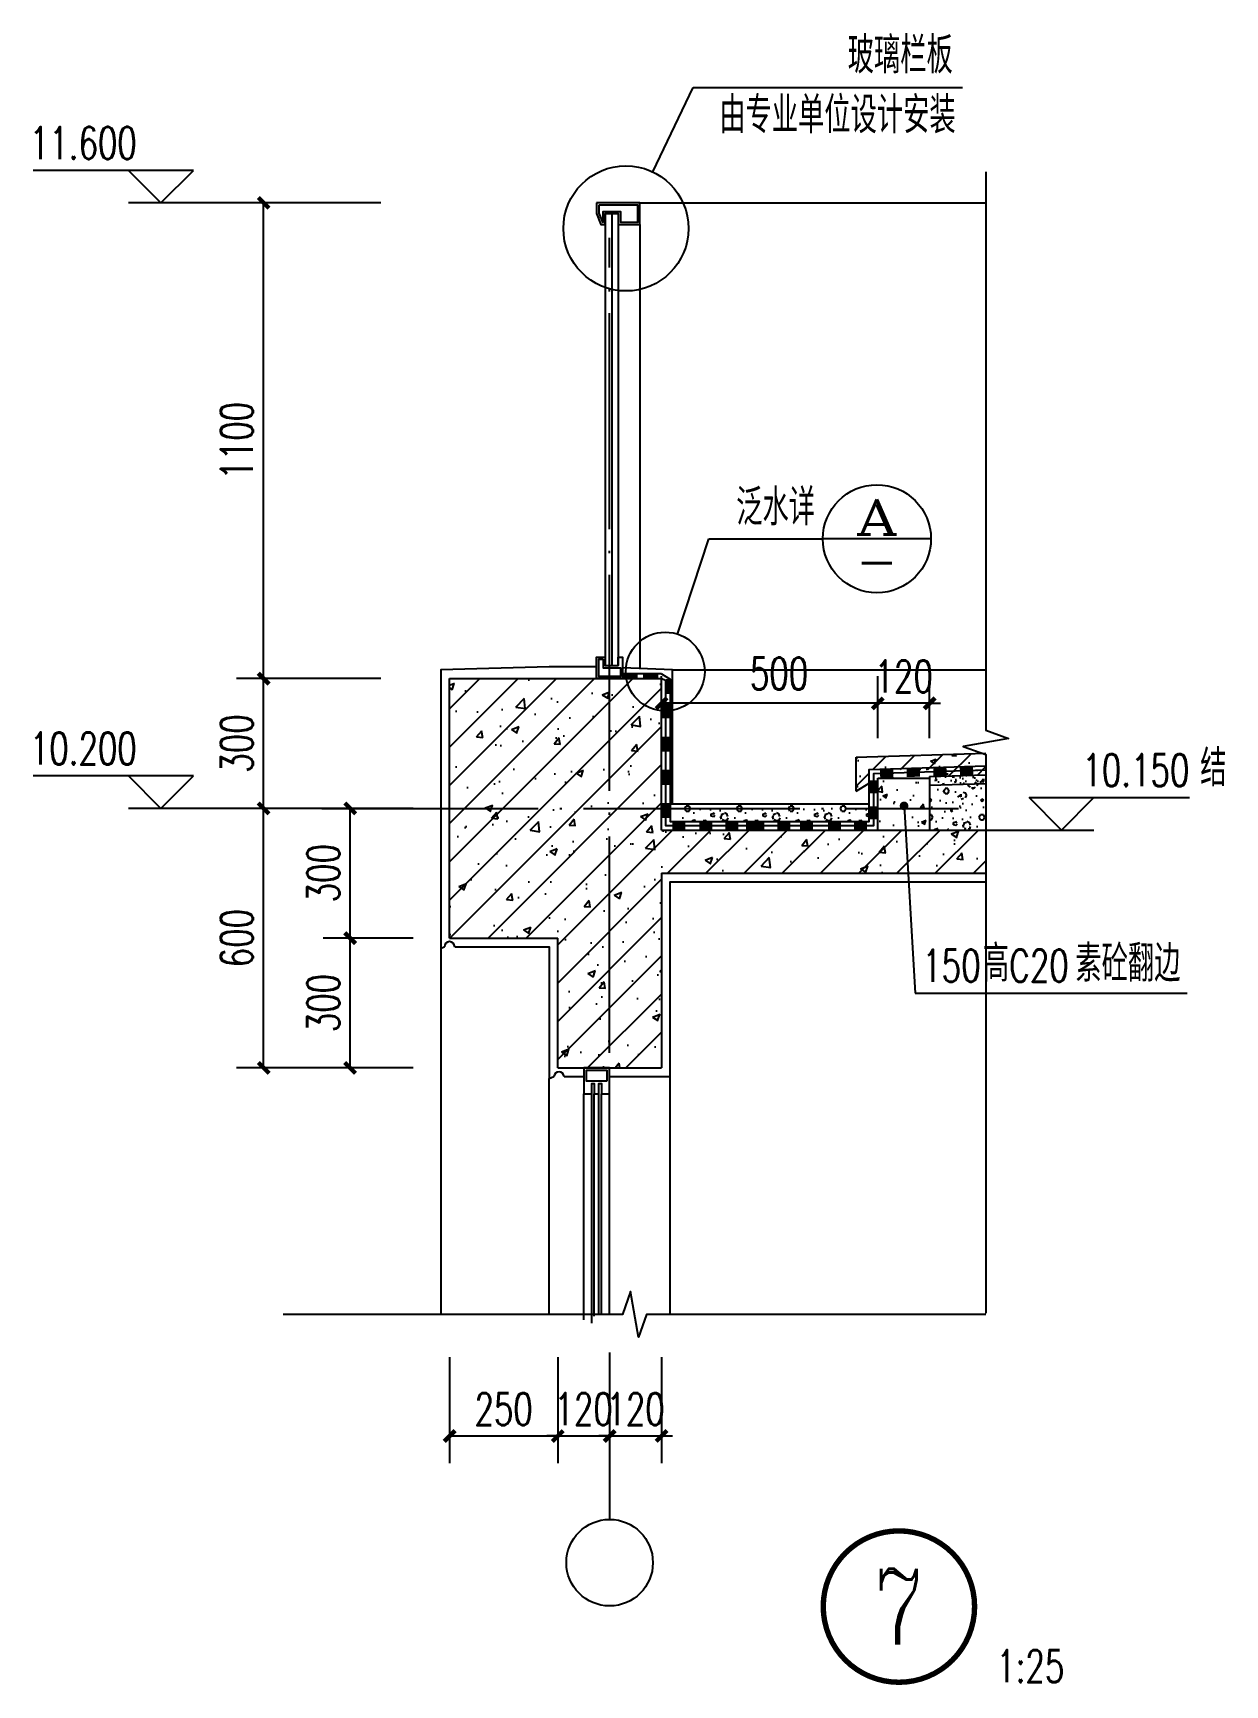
# Model space of a CAD drawing. Extents: x 79570 to 678837, y -1139230 to -612789.
# Drawn here: x 662257 to 665013, y -806195 to -802376 of the extents above; entities that cross this region are included whole.
import ezdxf
from ezdxf.enums import TextEntityAlignment as Align

# ---------------------------------------------------------------- set-up
doc = ezdxf.new("R2010")
doc.units = 0
doc.header["$LTSCALE"] = 1000
doc.header["$MEASUREMENT"] = 0
doc.linetypes.add('DOTE', pattern=[2.42, 2, -0.2, 0.02, -0.2])
for name, color, linetype in [('4', 4, 'Continuous'), ('A-DETL-OVLK-GRAY', 157, 'Continuous'), ('A-DETL-OVLK-THIN', 153, 'Continuous'), ('A-DETL-WIND', 134, 'Continuous'), ('A-DETL-WIND-SUPT', 4, 'Continuous'), ('A-剖-0.10mm.......SECT-L01', 156, 'Continuous'), ('A-剖-0.20mm.......SECT-L04', 42, 'Continuous'), ('A-剖-填充.........SECT-PATT', 156, 'Continuous'), ('A-立-线.18........ELEV-L.18', 153, 'Continuous'), ('A-通-结构剖线.....COMM-STRU-SECT', 20, 'Continuous'), ('A-通-轴线.........COMM-GRID', 27, 'DOTE'), ('A-通-门窗剖线.....COMM-GLAZ-SECT', 150, 'Continuous'), ('A_CONC', 10, 'Continuous'), ('AXIS', 3, 'Continuous'), ('AXIS_TEXT', 7, 'Continuous'), ('DIM_ELEV', 3, 'Continuous'), ('DIM_IDEN', 210, 'Continuous'), ('DIM_LEAD', 3, 'Continuous'), ('DIM_SYMB', 3, 'Continuous'), ('PUB_DIM', 3, 'Continuous'), ('PUB_TEXT', 7, 'Continuous'), ('WALL', 255, 'Continuous'), ('保温层', 146, 'Continuous'), ('防水层', 6, 'Continuous')]:
    doc.layers.add(name, color=color, linetype=linetype)
doc.styles.add('_TCH_DIM', font='SIMPLEX', dxfattribs={"bigfont": 'GBCBIG'})
doc.styles.add('_TCH_DIM_T3', font='SIMPLEX', dxfattribs={"width": 0.705882, "bigfont": 'GBCBIG'})
doc.styles.add('_TCH_LABEL', font='COMPLEX', dxfattribs={"bigfont": 'GBCBIG'})
doc.styles.add('COMPLEX', font='COMPLEX')
doc.dimstyles.new('_TCH_ARCH&&25', dxfattribs={"dimtxt": 74.375, "dimasz": 25, "dimexe": 62.5, "dimexo": 75, "dimgap": 25, "dimtad": 1, "dimdec": 0, "dimzin": 0, "dimdsep": 46, "dimtxsty": '_TCH_DIM_T3', "dimblk": 'ARCHTICK', "dimcen": 0.09, "dimclrt": 7, "dimazin": 2, "dimtfac": 1, "dimtdec": 0, "dimtix": 1, "dimtmove": 2, "dimatfit": 3, "dimfxl": 1, "dimtolj": 1, "dimtzin": 0, "dimarcsym": 0})

# ---------------------------------------------------------------- blocks, each defined once
blk = doc.blocks.new('A$C7B8302AA')
at = {"layer": 'A-通-门窗剖线.....COMM-GLAZ-SECT'}
for points in [[(-5.8, -58.3), (-5.8, 0), (-64.2, 0), (-64.2, -58.3), (-46.1, -58.3), (-46.1, -35), (-40.3, -35), (-40.3, -58.3), (-29.8, -58.3), (-29.8, -35), (-23.9, -35), (-23.9, -58.3)], [(-11.7, -29.2), (-11.7, -5.8), (-58.3, -5.8), (-58.3, -29.2), (-49, -29.2), (-49, -29.2), (-34.4, -29.2), (-34.4, -29.2), (-33.8, -29.2), (-33.8, -29.2), (-15.2, -29.2), (-15.2, -29.2)]]:
    blk.add_lwpolyline(points, close=True, dxfattribs=at)
blk = doc.blocks.new('$LinePat$防水层1')
at = {"color": 0}
blk.add_solid([(150, 0), (450, 0), (150, -100), (450, -100)], dxfattribs=at)
at = {"layer": 'Defpoints'}
for p in [(0, 0), (600, 0)]:
    blk.add_point(p, dxfattribs=at)
blk = doc.blocks.new('_ArchTick')
at = {"color": 0, "linetype": 'ByBlock', "const_width": 0.4}
blk.add_lwpolyline([(-0.5, -0.5), (0.5, 0.5)], dxfattribs=at)
blk = doc.blocks.new('*D244')
at = {"layer": 'Defpoints', "color": 0, "transparency": 16777216}
for p in [(617550.6, -848301.1), (617550.6, -848456.3), (617670.6, -848456.3)]:
    blk.add_point(p, dxfattribs=at)
at = {"layer": 'PUB_DIM', "color": 0, "lineweight": -2, "transparency": 16777216}
for p, q in [((617550.6, -848381.3), (617550.6, -848238.6)), ((617670.6, -848381.3), (617670.6, -848238.6)), ((617550.6, -848301.1), (617525.6, -848301.1)), ((617670.6, -848301.1), (617550.6, -848301.1)), ((617670.6, -848301.1), (617695.6, -848301.1))]:
    blk.add_line(p, q, dxfattribs=at)
at = {"layer": 'PUB_DIM', "color": 0, "lineweight": -2, "transparency": 16777216, "xscale": 25, "yscale": 25, "zscale": 25}
blk.add_blockref('_ArchTick', (617550.6, -848301.1), dxfattribs=at)
at = {"layer": 'PUB_DIM', "color": 0, "lineweight": -2, "transparency": 16777216, "xscale": 25, "yscale": 25, "zscale": 25, "rotation": 180}
blk.add_blockref('_ArchTick', (617670.6, -848301.1), dxfattribs=at)
at = {"layer": 'PUB_DIM', "color": 7, "transparency": 16777216, "insert": (617610.6, -848238.9), "char_height": 74.38, "attachment_point": 5, "style": '_TCH_DIM_T3'}
blk.add_mtext('\\A1;120', dxfattribs=at)
blk = doc.blocks.new('*D245')
at = {"layer": 'Defpoints', "color": 0, "transparency": 16777216}
for p in [(617050.6, -848301.1), (617050.6, -848456.3), (617550.6, -848456.3)]:
    blk.add_point(p, dxfattribs=at)
at = {"layer": 'PUB_DIM', "color": 0, "lineweight": -2, "transparency": 16777216}
for p, q in [((617050.6, -848381.3), (617050.6, -848238.6)), ((617550.6, -848381.3), (617550.6, -848238.6)), ((617550.6, -848301.1), (617050.6, -848301.1))]:
    blk.add_line(p, q, dxfattribs=at)
at = {"layer": 'PUB_DIM', "color": 0, "lineweight": -2, "transparency": 16777216, "xscale": 25, "yscale": 25, "zscale": 25, "rotation": 180}
blk.add_blockref('_ArchTick', (617050.6, -848301.1), dxfattribs=at)
at = {"layer": 'PUB_DIM', "color": 0, "lineweight": -2, "transparency": 16777216, "xscale": 25, "yscale": 25, "zscale": 25}
blk.add_blockref('_ArchTick', (617550.6, -848301.1), dxfattribs=at)
at = {"layer": 'PUB_DIM', "color": 7, "transparency": 16777216, "insert": (617322.3, -848232.3), "char_height": 74.38, "attachment_point": 5, "style": '_TCH_DIM_T3'}
blk.add_mtext('\\A1;500', dxfattribs=at)
blk = doc.blocks.new('_AXISO')
blk.add_circle((0, 0), 0.5)
at = {"layer": 'AXIS_TEXT', "style": 'COMPLEX', "width": 1.041667}
blk.add_attdef('A', text='', height=0.56, dxfattribs=at).set_placement((-0.25, -0.28), (0.25, -0.28), align=Align.FIT)
blk = doc.blocks.new('*D3612')
at = {"layer": 'Defpoints', "color": 0, "transparency": 16777216}
for p in [(616560.6, -849737.6), (616810.6, -849737.6), (616810.6, -849995)]:
    blk.add_point(p, dxfattribs=at)
at = {"layer": 'PUB_DIM', "color": 0, "lineweight": -2, "transparency": 16777216}
for p, q in [((616560.6, -849812.6), (616560.6, -850057.5)), ((616810.6, -849812.6), (616810.6, -850057.5)), ((616560.6, -849995), (616810.6, -849995))]:
    blk.add_line(p, q, dxfattribs=at)
at = {"layer": 'PUB_DIM', "color": 0, "lineweight": -2, "transparency": 16777216, "xscale": 25, "yscale": 25, "zscale": 25, "rotation": 180}
blk.add_blockref('_ArchTick', (616560.6, -849995), dxfattribs=at)
at = {"layer": 'PUB_DIM', "color": 0, "lineweight": -2, "transparency": 16777216, "xscale": 25, "yscale": 25, "zscale": 25}
blk.add_blockref('_ArchTick', (616810.6, -849995), dxfattribs=at)
at = {"layer": 'PUB_DIM', "color": 7, "transparency": 16777216, "insert": (616685.6, -849932.8), "char_height": 74.38, "attachment_point": 5, "style": '_TCH_DIM_T3'}
blk.add_mtext('\\A1;250', dxfattribs=at)
blk = doc.blocks.new('*D3613')
at = {"layer": 'Defpoints', "color": 0, "transparency": 16777216}
for p in [(616810.6, -849737.6), (616930.6, -849737.6), (616930.6, -849995)]:
    blk.add_point(p, dxfattribs=at)
at = {"layer": 'PUB_DIM', "color": 0, "lineweight": -2, "transparency": 16777216}
for p, q in [((616810.6, -849812.6), (616810.6, -850057.5)), ((616930.6, -849812.6), (616930.6, -850057.5)), ((616810.6, -849995), (616785.6, -849995)), ((616810.6, -849995), (616930.6, -849995)), ((616930.6, -849995), (616955.6, -849995))]:
    blk.add_line(p, q, dxfattribs=at)
at = {"layer": 'PUB_DIM', "color": 0, "lineweight": -2, "transparency": 16777216, "xscale": 25, "yscale": 25, "zscale": 25}
blk.add_blockref('_ArchTick', (616810.6, -849995), dxfattribs=at)
at = {"layer": 'PUB_DIM', "color": 0, "lineweight": -2, "transparency": 16777216, "xscale": 25, "yscale": 25, "zscale": 25, "rotation": 180}
blk.add_blockref('_ArchTick', (616930.6, -849995), dxfattribs=at)
at = {"layer": 'PUB_DIM', "color": 7, "transparency": 16777216, "insert": (616870.6, -849932.8), "char_height": 74.38, "attachment_point": 5, "style": '_TCH_DIM_T3'}
blk.add_mtext('\\A1;120', dxfattribs=at)
blk = doc.blocks.new('*D3614')
at = {"layer": 'Defpoints', "color": 0, "transparency": 16777216}
for p in [(616930.6, -849737.6), (617050.6, -849737.6), (617050.6, -849995)]:
    blk.add_point(p, dxfattribs=at)
at = {"layer": 'PUB_DIM', "color": 0, "lineweight": -2, "transparency": 16777216}
for p, q in [((616930.6, -849812.6), (616930.6, -850057.5)), ((617050.6, -849812.6), (617050.6, -850057.5)), ((616930.6, -849995), (616905.6, -849995)), ((616930.6, -849995), (617050.6, -849995)), ((617050.6, -849995), (617075.6, -849995))]:
    blk.add_line(p, q, dxfattribs=at)
at = {"layer": 'PUB_DIM', "color": 0, "lineweight": -2, "transparency": 16777216, "xscale": 25, "yscale": 25, "zscale": 25}
blk.add_blockref('_ArchTick', (616930.6, -849995), dxfattribs=at)
at = {"layer": 'PUB_DIM', "color": 0, "lineweight": -2, "transparency": 16777216, "xscale": 25, "yscale": 25, "zscale": 25, "rotation": 180}
blk.add_blockref('_ArchTick', (617050.6, -849995), dxfattribs=at)
at = {"layer": 'PUB_DIM', "color": 7, "transparency": 16777216, "insert": (616990.6, -849932.8), "char_height": 74.38, "attachment_point": 5, "style": '_TCH_DIM_T3'}
blk.add_mtext('\\A1;120', dxfattribs=at)
blk = doc.blocks.new('*D3615')
at = {"layer": 'Defpoints', "color": 0, "transparency": 16777216}
for p in [(616330.6, -848544), (616551.2, -848544), (616551.2, -848844)]:
    blk.add_point(p, dxfattribs=at)
at = {"layer": 'PUB_DIM', "color": 0, "lineweight": -2, "transparency": 16777216}
for p, q in [((616476.2, -848544), (616268.1, -848544)), ((616330.6, -848844), (616330.6, -848544)), ((616476.2, -848844), (616268.1, -848844))]:
    blk.add_line(p, q, dxfattribs=at)
at = {"layer": 'PUB_DIM', "color": 0, "lineweight": -2, "transparency": 16777216, "xscale": 25, "yscale": 25, "zscale": 25}
for p, rotation in [((616330.6, -848544), 90), ((616330.6, -848844), 270)]:
    blk.add_blockref('_ArchTick', p, dxfattribs=dict(at, rotation=rotation))
at = {"layer": 'PUB_DIM', "color": 7, "transparency": 16777216, "insert": (616268.4, -848694), "char_height": 74.38, "attachment_point": 5, "rotation": 90, "style": '_TCH_DIM_T3'}
blk.add_mtext('\\A1;300', dxfattribs=at)
blk = doc.blocks.new('*D3616')
at = {"layer": 'Defpoints', "color": 0, "transparency": 16777216}
for p in [(616330.6, -848844), (616551.2, -848844), (616551.2, -849144)]:
    blk.add_point(p, dxfattribs=at)
at = {"layer": 'PUB_DIM', "color": 0, "lineweight": -2, "transparency": 16777216}
for p, q in [((616476.2, -848844), (616268.1, -848844)), ((616330.6, -849144), (616330.6, -848844)), ((616476.2, -849144), (616268.1, -849144))]:
    blk.add_line(p, q, dxfattribs=at)
at = {"layer": 'PUB_DIM', "color": 0, "lineweight": -2, "transparency": 16777216, "xscale": 25, "yscale": 25, "zscale": 25}
for p, rotation in [((616330.6, -848844), 90), ((616330.6, -849144), 270)]:
    blk.add_blockref('_ArchTick', p, dxfattribs=dict(at, rotation=rotation))
at = {"layer": 'PUB_DIM', "color": 7, "transparency": 16777216, "insert": (616268.4, -848994), "char_height": 74.38, "attachment_point": 5, "rotation": 90, "style": '_TCH_DIM_T3'}
blk.add_mtext('\\A1;300', dxfattribs=at)
blk = doc.blocks.new('*D3617')
at = {"layer": 'Defpoints', "color": 0, "transparency": 16777216}
for p in [(616130.6, -848544), (616476.2, -848544), (616476.2, -849144)]:
    blk.add_point(p, dxfattribs=at)
at = {"layer": 'PUB_DIM', "color": 0, "lineweight": -2, "transparency": 16777216}
for p, q in [((616401.2, -848544), (616068.1, -848544)), ((616130.6, -849144), (616130.6, -848544)), ((616401.2, -849144), (616068.1, -849144))]:
    blk.add_line(p, q, dxfattribs=at)
at = {"layer": 'PUB_DIM', "color": 0, "lineweight": -2, "transparency": 16777216, "xscale": 25, "yscale": 25, "zscale": 25}
for p, rotation in [((616130.6, -848544), 90), ((616130.6, -849144), 270)]:
    blk.add_blockref('_ArchTick', p, dxfattribs=dict(at, rotation=rotation))
at = {"layer": 'PUB_DIM', "color": 7, "transparency": 16777216, "insert": (616068.4, -848844), "char_height": 74.38, "attachment_point": 5, "rotation": 90, "style": '_TCH_DIM_T3'}
blk.add_mtext('\\A1;600', dxfattribs=at)
blk = doc.blocks.new('*D3618')
at = {"layer": 'Defpoints', "color": 0, "transparency": 16777216}
for p in [(616130.6, -848244), (616476.2, -848244), (616476.2, -848544)]:
    blk.add_point(p, dxfattribs=at)
at = {"layer": 'PUB_DIM', "color": 0, "lineweight": -2, "transparency": 16777216}
for p, q in [((616401.2, -848244), (616068.1, -848244)), ((616130.6, -848544), (616130.6, -848244)), ((616401.2, -848544), (616068.1, -848544))]:
    blk.add_line(p, q, dxfattribs=at)
at = {"layer": 'PUB_DIM', "color": 0, "lineweight": -2, "transparency": 16777216, "xscale": 25, "yscale": 25, "zscale": 25}
for p, rotation in [((616130.6, -848244), 90), ((616130.6, -848544), 270)]:
    blk.add_blockref('_ArchTick', p, dxfattribs=dict(at, rotation=rotation))
at = {"layer": 'PUB_DIM', "color": 7, "transparency": 16777216, "insert": (616068.4, -848394), "char_height": 74.38, "attachment_point": 5, "rotation": 90, "style": '_TCH_DIM_T3'}
blk.add_mtext('\\A1;300', dxfattribs=at)
blk = doc.blocks.new('*D3619')
at = {"layer": 'Defpoints', "color": 0, "transparency": 16777216}
for p in [(616130.6, -847144), (616476.2, -847144), (616476.2, -848244)]:
    blk.add_point(p, dxfattribs=at)
at = {"layer": 'PUB_DIM', "color": 0, "lineweight": -2, "transparency": 16777216}
for p, q in [((616401.2, -847144), (616068.1, -847144)), ((616130.6, -848244), (616130.6, -847144)), ((616401.2, -848244), (616068.1, -848244))]:
    blk.add_line(p, q, dxfattribs=at)
at = {"layer": 'PUB_DIM', "color": 0, "lineweight": -2, "transparency": 16777216, "xscale": 25, "yscale": 25, "zscale": 25}
for p, rotation in [((616130.6, -847144), 90), ((616130.6, -848244), 270)]:
    blk.add_blockref('_ArchTick', p, dxfattribs=dict(at, rotation=rotation))
at = {"layer": 'PUB_DIM', "color": 7, "transparency": 16777216, "insert": (616068.4, -847694), "char_height": 74.38, "attachment_point": 5, "rotation": 90, "style": '_TCH_DIM_T3'}
blk.add_mtext('\\A1;1100', dxfattribs=at)
blk = doc.blocks.new('jie6')
at = {"layer": 'A-剖-0.10mm.......SECT-L01'}
h = blk.add_hatch(dxfattribs=at)
h.set_pattern_fill('AR-CONC', color=256, scale=25)
h.set_pattern_definition([(50, (248661.616, -698843.17), (45.5461672, -3.9847714), [4.7625, -52.3875]), (355, (248661.616, -698843.17), (-8.8107065, 47.7641607), [3.81, -41.91]), (100.451, (248665.41, -698843.503), (36.7356254, 43.779172), [4.0475, -44.5225]), (46.1842, (248661.616, -698830.47), (67.76976, -10.510582), [7.14375, -78.58125]), (96.6356, (248667.264, -698831.35), (59.351059, 61.856389), [6.07125, -66.78375]), (351.184, (248661.616, -698830.47), (59.351151, 61.85628), [5.715, -62.865]), (21, (248667.966, -698833.646), (37.90372, -25.5663796), [4.7625, -52.3875]), (326, (248667.966, -698833.646), (15.450507, 46.0469915), [3.81, -41.91]), (71.4514, (248671.125, -698835.776), (53.3541227, 20.4807144), [4.0475, -44.5225]), (37.5, (248661.616, -698843.171), (0.7721508, 21.1387597), [0, -41.402, 0, -42.545, 0, -42.06875]), (7.5, (248661.616, -698843.17), (16.7049156, 25.0451437), [0, -24.257, 0, -40.4495, 0, -16.03375]), (327.5, (248647.456, -698843.171), (33.8976488, -1.432186), [0, -15.875, 0, -49.53, 0, -65.7225]), (317.5, (248641.106, -698843.17), (37.0322953, 6.3566228), [0, -20.6375, 0, -32.893, 0, -46.6725])])
h.paths.add_polyline_path([(617800.4, -848486.2), (617800.4, -848466.2), (617670.6, -848470.1), (617670.6, -848490.1)])
at = {"layer": 'A-剖-填充.........SECT-PATT'}
h = blk.add_hatch(dxfattribs=at)
h.set_pattern_fill('钢筋混凝土', color=256, scale=25)
h.set_pattern_definition([(45, (0, 0), (-44.194174, 44.194174), []), (50, (0, 0), (179.315046, -15.688034), [18.75, -206.25]), (355, (0, 0), (-34.687833, 188.048033), [15, -165]), (100.4514, (14.94, -1.3), (144.627345, 172.359886), [15.935047, -175.285528]), (46.1842, (0, 50), (266.81026, -41.379754), [28.125, -309.375]), (96.6356, (22.23, 46.55), (233.665676, 243.52947), [23.90257, -262.92825]), (351.1842, (0, 50), (233.665486, 243.52965), [22.5, -247.5]), (21, (25, 37.5), (149.226763, -100.654723), [18.75, -206.25]), (326, (25, 37.5), (60.828833, 181.28751), [15, -165]), (71.4514, (37.44, 29.11), (210.055657, 80.632624), [15.935047, -175.285528]), (37.5, (0, 0), (3.039964, 83.2234635), [0, -163, 0, -167.5, 0, -165.625]), (7.5, (0, 0), (65.767384, 98.602928), [0, -95.5, 0, -159.25, 0, -63.125]), (327.5, (-55.75, 0), (133.455609, -5.638718), [0, -62.5, 0, -195, 0, -258.75]), (317.5, (-80.75, 0), (145.796542, 25.026246), [0, -81.25, 0, -129.5, 0, -183.75])])
h.paths.add_polyline_path([(617800.4, -848594), (617050.6, -848594), (617050.6, -848243.7), (616930.6, -848243.7), (616930.6, -849144), (617050.6, -849144), (617050.6, -848694), (617800.4, -848694)])
h.paths.add_polyline_path([(616930.6, -848244), (616560.6, -848244), (616560.6, -848844), (616810.6, -848844), (616810.6, -849144), (616930.6, -849144)])
h = blk.add_hatch(dxfattribs=at)
h.set_pattern_fill('钢筋混凝土', color=256, scale=15, style=0)
h.set_pattern_definition([(45, (1355562.56, -552273.107), (-31.8198052, 31.8198052), []), (50, (1355562.56, -552273.11), (129.106832, -11.295384), [13.5, -148.5]), (355, (1355562.56, -552273.11), (-24.975239, 135.394584), [10.8, -118.8]), (100.4514, (1355573.32, -552274.05), (104.131688, 124.099117), [11.473234, -126.20558]), (46.1842, (1355562.56, -552237.1), (192.103383, -29.793417), [20.25, -222.75]), (96.6356, (1355578.57, -552239.59), (168.239283, 175.341216), [17.20985, -189.30834]), (351.1842, (1355562.56, -552237.1), (168.23915, 175.34135), [16.2, -178.2]), (21, (1355580.56, -552246.11), (107.443269, -72.4714), [13.5, -148.5]), (326, (1355580.56, -552246.11), (43.79676, 130.527007), [10.8, -118.8]), (71.4514, (1355589.51, -552252.15), (151.240072, 58.05549), [11.473234, -126.20558]), (37.5, (1355562.56, -552273.107), (2.188774, 59.9208937), [0, -117.36, 0, -120.6, 0, -119.25]), (7.5, (1355562.56, -552273.11), (47.3525167, 70.994108), [0, -68.76, 0, -114.66, 0, -45.45]), (327.5, (1355522.42, -552273.107), (96.0880385, -4.059877), [0, -45, 0, -140.4, 0, -186.3]), (317.5, (1355504.42, -552273.11), (104.9735105, 18.018897), [0, -58.5, 0, -93.24, 0, -132.3])])
h.paths.add_polyline_path([(617800.4, -848466.5), (617800.4, -848416.5), (617500.6, -848425.5), (617500.6, -848504), (617530.6, -848486), (617530.6, -848454), (617690.6, -848454), (617690.6, -848469.8)])
h = blk.add_hatch(dxfattribs=at)
h.set_pattern_fill('混凝土', color=256, scale=15, style=0)
h.set_pattern_definition([(50, (-1232.77, 34.22), (107.5890274, -9.41282), [11.25, -123.75]), (355, (-1232.77, 34.22), (-20.8127, 112.82882), [9, -99]), (100.4514, (-1223.8, 33.43), (86.776407, 103.415931), [9.561029, -105.171317]), (46.1842, (-1232.77, 64.22), (160.086157, -24.827852), [16.875, -185.625]), (96.6356, (-1219.43, 62.15), (140.199406, 146.11768), [14.341543, -157.75695]), (351.1842, (-1232.77, 64.22), (140.199292, 146.11779), [13.5, -148.5]), (21, (-1217.77, 56.72), (89.536058, -60.3928336), [11.25, -123.75]), (326, (-1217.77, 56.72), (36.4973, 108.772507), [9, -99]), (71.4514, (-1210.31, 51.69), (126.033394, 48.379575), [9.561029, -105.171317]), (37.5, (-1232.77, 34.22), (1.8239783, 49.9340781), [0, -97.8, 0, -100.5, 0, -99.375]), (7.5, (-1232.77, 34.22), (39.4604306, 59.1617568), [0, -57.3, 0, -95.55, 0, -37.875]), (327.5, (-1266.22, 34.22), (80.0733654, -3.3832308), [0, -37.5, 0, -117, 0, -155.25]), (317.5, (-1281.22, 34.22), (87.4779254, 15.0157473), [0, -48.75, 0, -77.7, 0, -110.25])])
h.paths.add_polyline_path([(617670.6, -848474), (617550.6, -848474), (617550.6, -848544), (617670.6, -848544)])
h.paths.add_polyline_path([(617670.6, -848544), (617550.6, -848544), (617550.6, -848594), (617670.6, -848594)])
at = {"layer": '保温层'}
h = blk.add_hatch(dxfattribs=at)
h.set_pattern_fill('加气混凝土', color=256, scale=10)
h.set_pattern_definition([(0, (248697.62, -698899.78), (60, 120), [0, -120]), (0, (248627.42, -698915.98), (60, 120), [0, -120]), (0, (248666.42, -698917.18), (60, 120), [0, -120]), (0, (248709.02, -698881.78), (60, 120), [0, -120]), (0, (248659.22, -698923.18), (60, 120), [0, -120]), (0, (248721.02, -698806.18), (60, 120), [0, -120]), (0, (248684.42, -698815.78), (60, 120), [0, -120]), (0, (248703.62, -698830.78), (60, 120), [0, -120]), (0, (248605.82, -698833.18), (60, 120), [0, -120]), (0, (248664.62, -698838.58), (60, 120), [0, -120]), (0, (248641.82, -698869.18), (60, 120), [0, -120]), (0, (248643.02, -698914.18), (60, 120), [0, -120]), (0, (248688.02, -698918.98), (60, 120), [0, -120]), (0, (248721.02, -698866.18), (60, 120), [0, -120]), (0, (248608.82, -698884.78), (60, 120), [0, -120]), (0, (248619.02, -698864.38), (60, 120), [0, -120]), (0, (248665.82, -698872.78), (60, 120), [0, -120]), (0, (248649.02, -698890.18), (60, 120), [0, -120]), (0, (248639.42, -698850.58), (60, 120), [0, -120]), (0, (248654.42, -698805.58), (60, 120), [0, -120]), (0, (248613.62, -698909.98), (60, 120), [0, -120]), (0, (248679.62, -698830.18), (60, 120), [0, -120]), (0, (248623.82, -698828.38), (60, 120), [0, -120]), (0, (248614.22, -698812.78), (60, 120), [0, -120]), (130.601294, (248713.645, -698843.752), (-299.99999669, 360.00000157), [5.26831, -2207.4222]), (18.434949, (248705.074, -698841.466), (299.9999989, 119.9999991), [5.421048, -753.52558]), (90, (248705.074, -698846.61), (60, 120), [5.142857, -234.85713]), (161.565051, (248710.217, -698848.323), (-300.0000015, 119.99999105), [5.421048, -753.52558]), (53.130102, (248710.217, -698848.323), (60.0000001, 120), [5.714286, -594.2857]), (135, (248714.79, -698909.466), (-60.0000073, 119.999992), [4.848732, -334.56252]), (45, (248707.93, -698909.466), (59.9999996, 119.9999995), [4.848732, -334.56252]), (135, (248711.36, -698912.895), (-60.0000073, 119.999992), [4.848732, -334.56252]), (45, (248711.36, -698912.895), (59.9999996, 119.9999995), [4.848732, -334.56252]), (116.56505, (248657.07, -698828.9), (-1e-05, 239.999993), [6.388765, -127.7753]), (180, (248654.22, -698823.18), (-60, 120), [6.857143, -113.14285]), (63.43495, (248644.5, -698828.9), (5e-07, 240), [6.388765, -127.7753]), (116.56505, (248647.36, -698834.61), (-1e-05, 239.999993), [6.388765, -127.7753]), (0, (248647.36, -698834.61), (60, 120), [6.857143, -113.14285]), (63.43495, (248654.22, -698834.61), (5e-07, 240), [6.388765, -127.7753]), (107.102728, (248702.2167, -698869.466), (-179.99999312, 600.00000097), [7.77227, -3256.5805]), (143.972626, (248699.931, -698862.0375), (-1139.99998555, 839.99999905), [7.77227, -1624.404]), (180, (248693.65, -698857.47), (-60, 120), [7.42857, -112.57142]), (36.0273733, (248679.931, -698862.0375), (1139.99999158, 839.99999094), [7.77227, -1624.404]), (71.565051, (248677.645, -698868.895), (180.0000009, 599.999999), [7.228063, -751.71856]), (107.102728, (248679.931, -698876.323), (-179.99999312, 600.00000097), [7.77227, -3256.5805]), (143.972626, (248686.217, -698880.895), (-1139.99998555, 839.99999905), [7.77227, -1624.404]), (0, (248686.22, -698880.9), (60, 120), [7.42857, -112.57142]), (36.0273733, (248693.645, -698880.895), (1139.99999158, 839.99999094), [7.77227, -1624.404]), (71.565051, (248699.931, -698876.323), (180.0000009, 599.999999), [7.228063, -751.71856]), (150.255118, (248703.36, -698813.466), (-180.0000004, 119.9999985), [4.607004, -962.86392]), (90, (248699.36, -698815.75), (60, 120), [4.57143, -235.42855]), (29.7448813, (248699.36, -698815.752), (180.0000001, 119.99999944), [4.607004, -962.86392]), (116.56505, (248675.36, -698898.61), (-1e-05, 239.999993), [6.388765, -127.7753]), (168.690067, (248672.502, -698892.895), (-540.0000004, 119.999997), [5.82745, -1217.9371]), (41.1859251, (248662.2167, -698895.752), (1499.99999091, 1319.99998846), [6.07437, -2545.1604]), (90, (248662.217, -698901.466), (60, 120), [5.714286, -234.2857]), (138.814074, (248666.788, -698905.466), (-1499.99997334, 1320.00000841), [6.07437, -2545.1604]), (16.6992442, (248666.788, -698905.466), (1979.9999851, 599.999993716), [5.96589, -2499.7075]), (60.9453959, (248672.5024, -698903.752), (59.99999984, 119.99999894), [5.883217, -2465.0679]), (109.983106, (248625.074, -698848.323), (-300.00000113, 839.99999778), [6.6884, -2802.4395]), (155.556045, (248622.788, -698842.0375), (-780.000002973, 359.99999252), [6.904597, -2893.0263]), (24.4439547, (248610.2167, -698842.0375), (780.00000039, 359.99999827), [6.904597, -2893.0263]), (70.0168934, (248607.931, -698848.323), (300.000000904, 839.999997916), [6.6884, -2802.4395]), (109.983106, (248610.2167, -698854.609), (-300.00000113, 839.99999778), [6.6884, -2802.4395]), (160.016893, (248616.502, -698856.895), (-300.00000018, 119.99999453), [6.6884, -1397.8755]), (19.9831065, (248616.502, -698856.895), (299.99999835, 119.9999998), [6.6884, -1397.8755]), (70.0168934, (248622.788, -698854.609), (300.000000904, 839.999997916), [6.6884, -2802.4395]), (122.005383, (248669.645, -698859.18), (-60.00000805, 119.99999387), [5.390846, -1126.6868]), (18.434949, (248661.645, -698856.323), (299.9999989, 119.9999991), [5.421048, -753.52558]), (90, (248661.645, -698861.466), (60, 120), [5.142857, -234.85713]), (161.565051, (248666.788, -698863.18), (-300.0000015, 119.99999105), [5.421048, -753.52558]), (54.4623222, (248666.788, -698863.18), (419.99999939, 599.9999991), [4.915614, -2059.6423]), (116.56505, (248634.79, -698888.32), (-1e-05, 239.999993), [6.388765, -127.7753]), (180, (248631.93, -698882.61), (-60, 120), [6.285714, -113.71428]), (59.0362434, (248622.217, -698888.323), (60.0000002, 119.99999942), [6.663946, -1392.7644]), (120.963756, (248625.645, -698894.037), (-60.0000082, 119.9999945), [6.663946, -1392.7644]), (0, (248625.65, -698894.04), (60, 120), [6.285714, -113.71428]), (63.43495, (248631.93, -698894.04), (5e-07, 240), [6.388765, -127.7753])])
h.paths.add_polyline_path([(617800.4, -848590.1), (617800.4, -848486.2), (617670.6, -848490.1), (617670.6, -848594)])
h = blk.add_hatch(dxfattribs=at)
h.set_pattern_fill('加气混凝土', color=256, scale=10)
h.set_pattern_definition([(0, (248617.02, -698879.77), (60, 120), [0, -120]), (0, (248546.82, -698895.97), (60, 120), [0, -120]), (0, (248585.82, -698897.17), (60, 120), [0, -120]), (0, (248628.42, -698861.77), (60, 120), [0, -120]), (0, (248578.62, -698903.17), (60, 120), [0, -120]), (0, (248640.42, -698786.17), (60, 120), [0, -120]), (0, (248603.82, -698795.77), (60, 120), [0, -120]), (0, (248623.02, -698810.77), (60, 120), [0, -120]), (0, (248525.22, -698813.17), (60, 120), [0, -120]), (0, (248584.02, -698818.57), (60, 120), [0, -120]), (0, (248561.22, -698849.17), (60, 120), [0, -120]), (0, (248562.42, -698894.17), (60, 120), [0, -120]), (0, (248607.42, -698898.97), (60, 120), [0, -120]), (0, (248640.42, -698846.17), (60, 120), [0, -120]), (0, (248528.22, -698864.77), (60, 120), [0, -120]), (0, (248538.42, -698844.37), (60, 120), [0, -120]), (0, (248585.22, -698852.77), (60, 120), [0, -120]), (0, (248568.42, -698870.17), (60, 120), [0, -120]), (0, (248558.82, -698830.57), (60, 120), [0, -120]), (0, (248573.82, -698785.57), (60, 120), [0, -120]), (0, (248533.02, -698889.97), (60, 120), [0, -120]), (0, (248599.02, -698810.17), (60, 120), [0, -120]), (0, (248543.22, -698808.37), (60, 120), [0, -120]), (0, (248533.62, -698792.77), (60, 120), [0, -120]), (130.601294, (248633.045, -698823.7423), (-299.99999669, 360.00000157), [5.26831, -2207.4222]), (18.434949, (248624.474, -698821.457), (299.9999989, 119.9999991), [5.421048, -753.52558]), (90, (248624.474, -698826.6), (60, 120), [5.142857, -234.85713]), (161.565051, (248629.616, -698828.314), (-300.0000015, 119.99999105), [5.421048, -753.52558]), (53.130102, (248629.616, -698828.314), (60.0000001, 120), [5.714286, -594.2857]), (135, (248634.188, -698889.457), (-60.0000073, 119.999992), [4.848732, -334.56252]), (45, (248627.33, -698889.457), (59.9999996, 119.9999995), [4.848732, -334.56252]), (135, (248630.76, -698892.885), (-60.0000073, 119.999992), [4.848732, -334.56252]), (45, (248630.76, -698892.885), (59.9999996, 119.9999995), [4.848732, -334.56252]), (116.56505, (248576.47, -698808.89), (-1e-05, 239.999993), [6.388765, -127.7753]), (180, (248573.62, -698803.17), (-60, 120), [6.857143, -113.14285]), (63.43495, (248563.9, -698808.89), (5e-07, 240), [6.388765, -127.7753]), (116.56505, (248566.76, -698814.6), (-1e-05, 239.999993), [6.388765, -127.7753]), (0, (248566.76, -698814.6), (60, 120), [6.857143, -113.14285]), (63.43495, (248573.62, -698814.6), (5e-07, 240), [6.388765, -127.7753]), (107.102728, (248621.6164, -698849.4566), (-179.99999312, 600.00000097), [7.77227, -3256.5805]), (143.972626, (248619.331, -698842.028), (-1139.99998555, 839.99999905), [7.77227, -1624.404]), (180, (248613.04, -698837.46), (-60, 120), [7.42857, -112.57142]), (36.0273733, (248599.331, -698842.028), (1139.99999158, 839.99999094), [7.77227, -1624.404]), (71.565051, (248597.045, -698848.885), (180.0000009, 599.999999), [7.228063, -751.71856]), (107.102728, (248599.3307, -698856.3138), (-179.99999312, 600.00000097), [7.77227, -3256.5805]), (143.972626, (248605.616, -698860.885), (-1139.99998555, 839.99999905), [7.77227, -1624.404]), (0, (248605.62, -698860.89), (60, 120), [7.42857, -112.57142]), (36.0273733, (248613.045, -698860.885), (1139.99999158, 839.99999094), [7.77227, -1624.404]), (71.565051, (248619.33, -698856.314), (180.0000009, 599.999999), [7.228063, -751.71856]), (150.255118, (248622.759, -698793.457), (-180.0000004, 119.9999985), [4.607004, -962.86392]), (90, (248618.76, -698795.74), (60, 120), [4.57143, -235.42855]), (29.7448813, (248618.759, -698795.742), (180.0000001, 119.99999944), [4.607004, -962.86392]), (116.56505, (248594.76, -698878.6), (-1e-05, 239.999993), [6.388765, -127.7753]), (168.690067, (248591.902, -698872.885), (-540.0000004, 119.999997), [5.82745, -1217.9371]), (41.1859251, (248581.6164, -698875.7423), (1499.99999091, 1319.99998846), [6.07437, -2545.1604]), (90, (248581.616, -698881.457), (60, 120), [5.714286, -234.2857]), (138.814074, (248586.188, -698885.4566), (-1499.99997334, 1320.00000841), [6.07437, -2545.1604]), (16.6992442, (248586.188, -698885.4566), (1979.9999851, 599.999993716), [5.96589, -2499.7075]), (60.9453959, (248591.902, -698883.7423), (59.99999984, 119.99999894), [5.883217, -2465.0679]), (109.983106, (248544.4735, -698828.314), (-300.00000113, 839.99999778), [6.6884, -2802.4395]), (155.556045, (248542.188, -698822.028), (-780.000002973, 359.99999252), [6.904597, -2893.0263]), (24.4439547, (248529.6164, -698822.028), (780.00000039, 359.99999827), [6.904597, -2893.0263]), (70.0168934, (248527.3307, -698828.314), (300.000000904, 839.999997916), [6.6884, -2802.4395]), (109.983106, (248529.6164, -698834.5995), (-300.00000113, 839.99999778), [6.6884, -2802.4395]), (160.016893, (248535.902, -698836.885), (-300.00000018, 119.99999453), [6.6884, -1397.8755]), (19.9831065, (248535.902, -698836.885), (299.99999835, 119.9999998), [6.6884, -1397.8755]), (70.0168934, (248542.188, -698834.5995), (300.000000904, 839.999997916), [6.6884, -2802.4395]), (122.005383, (248589.045, -698839.171), (-60.00000805, 119.99999387), [5.390846, -1126.6868]), (18.434949, (248581.045, -698836.314), (299.9999989, 119.9999991), [5.421048, -753.52558]), (90, (248581.045, -698841.457), (60, 120), [5.142857, -234.85713]), (161.565051, (248586.188, -698843.17), (-300.0000015, 119.99999105), [5.421048, -753.52558]), (54.4623222, (248586.188, -698843.171), (419.99999939, 599.9999991), [4.915614, -2059.6423]), (116.56505, (248554.19, -698868.31), (-1e-05, 239.999993), [6.388765, -127.7753]), (180, (248551.33, -698862.6), (-60, 120), [6.285714, -113.71428]), (59.0362434, (248541.616, -698868.314), (60.0000002, 119.99999942), [6.663946, -1392.7644]), (120.963756, (248545.045, -698874.028), (-60.0000082, 119.9999945), [6.663946, -1392.7644]), (0, (248545.04, -698874.03), (60, 120), [6.285714, -113.71428]), (63.43495, (248551.33, -698874.03), (5e-07, 240), [6.388765, -127.7753])])
h.paths.add_polyline_path([(617530.6, -848574), (617530.6, -848534), (617090.6, -848534), (617090.6, -848574)])
at = {"layer": '4'}
for p, q in [((617500.6, -848425.5), (617800.4, -848416.5)), ((617500.6, -848504), (617500.6, -848425.5)), ((617670.6, -848470.1), (617800.4, -848466.2)), ((617500.6, -848504), (617530.6, -848486)), ((617670.6, -848470.1), (617670.6, -848474)), ((617670.6, -848490.1), (617800.4, -848486.2))]:
    blk.add_line(p, q, dxfattribs=at)
at = {"layer": '4', "linetype": 'ByBlock'}
blk.add_line((617530.6, -848534), (617070.6, -848534), dxfattribs=at)
at = {"layer": 'A-DETL-OVLK-GRAY'}
for points in [[(616905.6, -847149), (616905.6, -847168.1), (616914, -847189), (616915.6, -847189), (616915.6, -847164), (616955.6, -847164), (616955.6, -847189), (616995.6, -847189), (616995.6, -847149)], [(616915.6, -848199), (616915.6, -848219), (616955.6, -848219), (616955.6, -848239), (616905.6, -848239), (616905.6, -848199)]]:
    blk.add_lwpolyline(points, close=True, dxfattribs=at)
at = {"layer": 'A-DETL-OVLK-THIN'}
for p, q in [((617000.6, -847144), (617800.4, -847144)), ((617000.6, -847194), (617000.6, -848220.7)), ((617075.6, -848224), (617800.4, -848224))]:
    blk.add_line(p, q, dxfattribs=at)
at = {"layer": 'A-DETL-WIND'}
for points in [[(616920.6, -847169), (616920.6, -848214)], [(616935.6, -847169), (616935.6, -848214)], [(616950.6, -847169), (616950.6, -848214)]]:
    blk.add_lwpolyline(points, dxfattribs=at)
at = {"layer": 'A-DETL-WIND-SUPT'}
for points in [[(616900.6, -847144), (616900.6, -847169), (616910.6, -847194), (616920.6, -847194), (616920.6, -847169), (616950.6, -847169), (616950.6, -847194), (617000.6, -847194), (617000.6, -847144)], [(616920.6, -848194), (616920.6, -848214), (616950.6, -848214), (616950.6, -848194), (616960.6, -848194), (616960.6, -848244), (616900.6, -848244), (616900.6, -848194)]]:
    blk.add_lwpolyline(points, close=True, dxfattribs=at)
at = {"layer": 'A-剖-0.20mm.......SECT-L04'}
for points in [[(616900.6, -848217), (616790.4, -848217), (616790.6, -848216.9), (616540.6, -848224), (616540.6, -848867.4), (616548.6, -848864)], [(617075.6, -848534), (617075.6, -848224), (616960.6, -848218.9)], [(616930.6, -849164), (617070.6, -849164), (617070.6, -848714), (617800.4, -848714)], [(616572.4, -848864), (616790.6, -848864), (616790.6, -849168.3), (616801.9, -849164)], [(616825.6, -849164), (616870.6, -849164)]]:
    blk.add_lwpolyline(points, dxfattribs=at)
for centre, start, end in [((616560.5, -848864), 0, 180), ((616813.7, -849165.2), 5.5493, 174.4507)]:
    blk.add_arc(centre, 11.9, start, end, dxfattribs=at)
at = {"layer": 'A-立-线.18........ELEV-L.18'}
for p, q in [((616540.6, -848867.4), (616540.6, -849713.8)), ((616790.6, -849713.8), (616790.6, -849168.3)), ((617070.6, -849713.8), (617070.6, -849164))]:
    blk.add_line(p, q, dxfattribs=at)
at = {"layer": 'A-通-结构剖线.....COMM-STRU-SECT'}
for p, q in [((616560.6, -848844), (616560.6, -848244)), ((616560.6, -848244), (616810.6, -848244)), ((616810.6, -848244), (617050.6, -848244)), ((616810.6, -848244), (617050.6, -848244)), ((616960.6, -848244), (616900.6, -848244)), ((617050.6, -848594), (617050.6, -848244)), ((617050.6, -848594), (617701.3, -848594)), ((617050.6, -848594), (617800.4, -848594)), ((617050.6, -848694), (617050.6, -849144)), ((617050.6, -848694), (617800.4, -848694)), ((616560.6, -848844), (616810.6, -848844)), ((616810.6, -849144), (616810.6, -848844)), ((616810.6, -849144), (617050.6, -849144))]:
    blk.add_line(p, q, dxfattribs=at)
at = {"layer": 'A-通-轴线.........COMM-GRID', "linetype": 'DOTE', "ltscale": 0.25}
for p, q in [((616930.6, -849713.8), (616930.6, -847225)), ((616265.4, -848544), (617737.6, -848544))]:
    blk.add_line(p, q, dxfattribs=at)
at = {"layer": 'A-通-门窗剖线.....COMM-GLAZ-SECT'}
for points in [[(616870.6, -849726.8), (616870.6, -849204)], [(616889.2, -849734.3), (616889.2, -849204)], [(616895.2, -849717.8), (616895.2, -849204)], [(616906, -849713.8), (616906, -849204)], [(616912, -849713.8), (616912, -849204)], [(616930.6, -849713.8), (616930.6, -849204)]]:
    blk.add_lwpolyline(points, dxfattribs=at)
at = {"layer": 'A_CONC'}
for p, q in [((617550.6, -848594), (617550.6, -848474)), ((617550.6, -848474), (617670.6, -848474)), ((617670.6, -848474), (617670.6, -848594))]:
    blk.add_line(p, q, dxfattribs=at)
at = {"layer": 'AXIS'}
blk.add_line((616930.6, -849802.1), (616930.6, -850187.9), dxfattribs=at)
blk.add_line((616930.6, -849802.1), (616930.6, -850187.9), dxfattribs=at)
at = {"layer": 'DIM_ELEV'}
for p, q in [((615968.1, -847069), (615597.4, -847069)), ((615893.1, -847144), (615818.1, -847069)), ((615893.1, -847144), (615968.1, -847069)), ((616068.1, -847144), (615818.1, -847144)), ((615968.1, -848469), (615597.4, -848469)), ((615893.1, -848544), (615818.1, -848469)), ((615893.1, -848544), (615968.1, -848469)), ((617975.4, -848594), (617900.4, -848519)), ((617900.4, -848519), (618271.1, -848519)), ((617975.4, -848594), (618050.4, -848519)), ((616068.1, -848544), (615818.1, -848544)), ((617800.4, -848594), (618050.4, -848594))]:
    blk.add_line(p, q, dxfattribs=at)
at = {"layer": 'DIM_IDEN'}
for p, q in [((617030.7, -847072.5), (617123.7, -846877.7)), ((617123.7, -846877.7), (617746.4, -846877.7)), ((617087.8, -848141.2), (617160.2, -847920.7)), ((617160.2, -847920.7), (617423.6, -847920.7)), ((617673.6, -847920.7), (617423.6, -847920.7))]:
    blk.add_line(p, q, dxfattribs=at)
for centre, radius in [((616968.3, -847203.1), 144.7), ((617548.6, -847920.7), 125), ((617059.3, -848227.8), 91.2)]:
    blk.add_circle(centre, radius, dxfattribs=at)
at = {"layer": 'DIM_SYMB'}
for points in [[(617800.4, -847072), (617800.4, -848363.3), (617852.9, -848382.4), (617747.9, -848400.9), (617800.4, -848419.5), (617800.4, -849710.8)], [(617800.4, -849713.8), (617016.2, -849713.8), (616997.1, -849766.3), (616978.6, -849661.3), (616960, -849713.8), (616175.8, -849713.8)]]:
    blk.add_lwpolyline(points, dxfattribs=at)
at = {"layer": 'DIM_SYMB', "const_width": 12.5}
blk.add_lwpolyline([(617774.5, -850389.4, 1), (617424.5, -850389.4, 1)], format="xyb", close=True, dxfattribs=at)
at = {"layer": 'WALL', "color": 255}
for p, q in [((617550.6, -848594), (617550.6, -848474)), ((617550.6, -848474), (617670.6, -848474))]:
    blk.add_line(p, q, dxfattribs=at)
at = {"layer": '防水层'}
for p, q in [((617050.6, -848233.3), (616960.6, -848233.3)), ((617050.6, -848244), (617060.6, -848247.2))]:
    blk.add_line(p, q, dxfattribs=at)
for points in [[(617050.6, -848233.3), (617070.6, -848245.2), (617070.6, -848574), (617530.6, -848574), (617530.6, -848454), (617800.4, -848445.9)], [(617800.4, -848456), (617540.6, -848464), (617540.6, -848584), (617060.6, -848584), (617060.6, -848247.2)]]:
    blk.add_lwpolyline(points, dxfattribs=at)
at = {"layer": 'A-通-门窗剖线.....COMM-GLAZ-SECT', "xscale": 1.028571428591385, "yscale": 1.028571428591385, "zscale": 1.028571428591385}
blk.add_blockref('A$C7B8302AA', (616936.6, -849144), dxfattribs=at)
at = {"layer": 'AXIS', "xscale": 200, "yscale": 200, "zscale": 200}
blk.add_blockref('_AXISO', (616930.6, -850287.9), dxfattribs=at)
at = {"layer": '防水层'}
for p, xscale, yscale, zscale, rotation in [((617013.3, -848243.7), 0.1168634526547976, 0.1000000000058208, 0.1, 180), ((617060.6, -848243.7), 0.1168634526547976, 0.1000000000058208, 0.1, 180), ((617060.6, -848297.3), 0.1168634526547976, 0.1000000000058208, 0.1, 90), ((617050.6, -848353.7), 0.1168634526547976, 0.1000000000058208, 0.1, 90), ((617060.6, -848353.7), 0.1168634526547976, 0.1000000000058208, 0.1, 90), ((617050.6, -848430.7), 0.1168634526547976, 0.1000000000058208, 0.1, 90), ((617060.6, -848430.7), 0.1168634526547976, 0.1000000000058208, 0.1, 90), ((617050.6, -848507.4), 0.1168634526547976, 0.1000000000058208, 0.1, 90), ((617060.6, -848507.4), 0.1168634526547976, 0.1000000000058208, 0.1, 90), ((617540.6, -848464), 0.1000224949384574, 0.1000000000058208, 0.1, 270), ((617602.1, -848462.1), 0.1025552865546738, 0.1000000000058207, 0.1, 181.7590039353713), ((617602.4, -848472.1), 0.1025552865546738, 0.1000000000058207, 0.1, 181.7590039353713), ((617550.6, -848464), 0.1000224949384574, 0.1000000000058208, 0.1, 270), ((617663.6, -848460.2), 0.1025552865546738, 0.1000000000058207, 0.1, 181.7590039353713), ((617663.9, -848470.2), 0.1025552865546738, 0.1000000000058207, 0.1, 181.7590039353713), ((617725.1, -848458.3), 0.1025552865546738, 0.1000000000058207, 0.1, 181.7590039353713), ((617725.4, -848468.3), 0.1025552865546738, 0.1000000000058207, 0.1, 181.7590039353713), ((617786.6, -848456.4), 0.1025552865546738, 0.1000000000058207, 0.1, 181.7590039353713), ((617786.9, -848466.4), 0.1025552865546738, 0.1000000000058207, 0.1, 181.7590039353713), ((617050.6, -848584), 0.1168634526547976, 0.1000000000058208, 0.1, 90), ((617060.6, -848584), 0.1168634526547976, 0.1000000000058208, 0.1, 90), ((617540.6, -848524), 0.1000224949384574, 0.1000000000058208, 0.1, 270), ((617550.6, -848524), 0.1000224949384574, 0.1000000000058208, 0.1, 270), ((617120.6, -848584), 0.09999999986030161, 0.09999999986030161, 0.09999999986030161, 180), ((617183.2, -848584), 0.09999999986030161, 0.09999999986030161, 0.09999999986030161, 180), ((617243.2, -848584), 0.09999999986030161, 0.09999999986030161, 0.09999999986030161, 180), ((617291.3, -848584), 0.09999999986030161, 0.09999999986030161, 0.09999999986030161, 180), ((617303.2, -848584), 0.09999999986030161, 0.09999999986030161, 0.09999999986030161, 180), ((617363.2, -848584), 0.09999999986030161, 0.09999999986030161, 0.09999999986030161, 180), ((617415.5, -848584), 0.09999999986030161, 0.09999999986030161, 0.09999999986030161, 180), ((617480.6, -848584), 0.09999999986030161, 0.09999999986030161, 0.09999999986030161, 180), ((617540.6, -848584), 0.09999999986030161, 0.09999999986030161, 0.09999999986030161, 180), ((617120.6, -848594), 0.09999999986030161, 0.09999999986030161, 0.09999999986030161, 180), ((617183.2, -848594), 0.09999999986030161, 0.09999999986030161, 0.09999999986030161, 180), ((617243.2, -848594), 0.09999999986030161, 0.09999999986030161, 0.09999999986030161, 180), ((617291.3, -848594), 0.09999999986030161, 0.09999999986030161, 0.09999999986030161, 180), ((617303.2, -848594), 0.09999999986030161, 0.09999999986030161, 0.09999999986030161, 180), ((617363.2, -848594), 0.09999999986030161, 0.09999999986030161, 0.09999999986030161, 180), ((617415.5, -848594), 0.09999999986030161, 0.09999999986030161, 0.09999999986030161, 180), ((617480.6, -848594), 0.09999999986030161, 0.09999999986030161, 0.09999999986030161, 180), ((617540.6, -848594), 0.09999999986030161, 0.09999999986030161, 0.09999999986030161, 180)]:
    blk.add_blockref('$LinePat$防水层1', p, dxfattribs=dict(at, xscale=xscale, yscale=yscale, zscale=zscale, rotation=rotation))
at = {"layer": 'DIM_IDEN', "color": 7, "style": '_TCH_DIM'}
for s, p in [('玻璃栏板', (617481, -846844.9)), ('由专业单位设计安装', (617184, -846983.1))]:
    blk.add_text(s, height=84.4, dxfattribs=at).set_placement(p)
at = {"layer": 'PUB_TEXT', "style": '_TCH_DIM', "width": 0.705882}
for s, p in [('11.600', (615589.9, -847042.8)), ('10.200', (615589.9, -848442.8)), ('10.150', (618023.6, -848492.8)), ('1:25', (617824.5, -850564.4))]:
    blk.add_text(s, height=74.38, dxfattribs=at).set_placement(p)
at = {"layer": 'PUB_TEXT', "style": '_TCH_DIM'}
for s, p in [('泛水详', (617223.3, -847889.8)), ('结', (618296.1, -848492.8))]:
    blk.add_text(s, height=84.4, dxfattribs=at).set_placement(p)
at = {"layer": 'PUB_TEXT', "style": '_TCH_LABEL', "width": 1.458333}
for s, p, p2 in [('A', (617498.3, -847910.7), (617598.9, -847910.7)), ('-', (617498.3, -848011.3), (617598.9, -848011.3))]:
    blk.add_text(s, height=80.5, dxfattribs=at).set_placement(p, p2, align=Align.FIT)
at = {"layer": 'PUB_TEXT', "style": '_TCH_LABEL'}
blk.add_text('7', height=174.7, dxfattribs=at).set_placement((617541.3, -850476.7), (617657.8, -850476.7), align=Align.FIT)
at = {"layer": 'PUB_DIM'}
for p1, p2, distance, picture, middle in [((616476.2, -848244), (616476.2, -847144), 345.6, '*D3619', (616068.4, -847694)), ((617670.6, -848456.3), (617550.6, -848456.3), -155.2, '*D244', (617610.6, -848238.9)), ((616476.2, -848544), (616476.2, -848244), 345.6, '*D3618', (616068.4, -848394)), ((616476.2, -849144), (616476.2, -848544), 345.6, '*D3617', (616068.4, -848844)), ((616551.2, -848844), (616551.2, -848544), 220.6, '*D3615', (616268.4, -848694)), ((616551.2, -849144), (616551.2, -848844), 220.6, '*D3616', (616268.4, -848994)), ((616560.6, -849737.6), (616810.6, -849737.6), -257.4, '*D3612', (616685.6, -849932.8)), ((616810.6, -849737.6), (616930.6, -849737.6), -257.4, '*D3613', (616870.6, -849932.8)), ((616930.6, -849737.6), (617050.6, -849737.6), -257.4, '*D3614', (616990.6, -849932.8))]:
    dim = blk.add_aligned_dim(p1=p1, p2=p2, distance=distance, dimstyle='_TCH_ARCH&&25', dxfattribs=at)
    dim.commit()
    dim.dimension.update_dxf_attribs({"geometry": picture, "text_midpoint": middle})
dim = blk.add_linear_dim(base=(617050.6, -848301.1), p1=(617550.6, -848456.3), p2=(617050.6, -848456.3), angle=180, dimstyle='_TCH_ARCH&&25', dxfattribs=at)
dim.commit()
dim.dimension.update_dxf_attribs({"geometry": '*D245', "text_midpoint": (617322.3, -848232.3), "dimtype": 129})

msp = doc.modelspace()

# ---------------------------------------------------------------- linework, layer by layer
at = {"layer": 'DIM_LEAD'}
for p, q in [((664270.7, -804162.4), (664296.1, -804595.1)), ((664296.1, -804595.1), (664925.7, -804595.1))]:
    msp.add_line(p, q, dxfattribs=at)
at = {"layer": 'DIM_LEAD', "const_width": 10}
msp.add_lwpolyline([(664270.4, -804157.4, 1), (664271, -804167.4, 1)], format="xyb", close=True, dxfattribs=at)

# ---------------------------------------------------------------- block references
at = {"layer": '4'}
msp.add_blockref('jie6', (46659.3, 44375.8), dxfattribs=at)

# ---------------------------------------------------------------- texts
at = {"layer": 'PUB_TEXT', "style": '_TCH_DIM', "width": 0.705882}
for s, p in [('150', (664312.8, -804568.9)), ('C20', (664514.3, -804568.9))]:
    msp.add_text(s, height=74.38, dxfattribs=at).set_placement(p)
at = {"layer": 'PUB_TEXT', "style": '_TCH_DIM'}
for s, p in [('高', (664452.8, -804568.9)), ('素砼翻边', (664666.8, -804568.9))]:
    msp.add_text(s, height=84.4, dxfattribs=at).set_placement(p)

doc.saveas('drawing.dxf')
